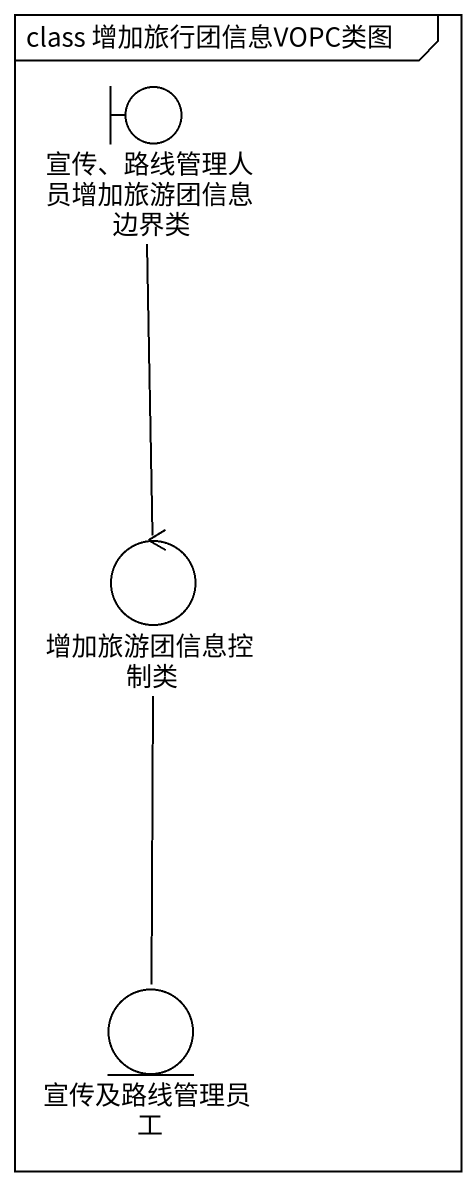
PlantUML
@startuml
mainframe class 增加旅行团信息VOPC类图
boundary "宣传、路线管理人员增加旅游团信息边界类" as 宣传_路线管理人员增加旅游团信息边界类
control 增加旅游团信息控制类
entity 宣传及路线管理员工
宣传_路线管理人员增加旅游团信息边界类 -- 增加旅游团信息控制类
增加旅游团信息控制类 -- 宣传及路线管理员工
@enduml
